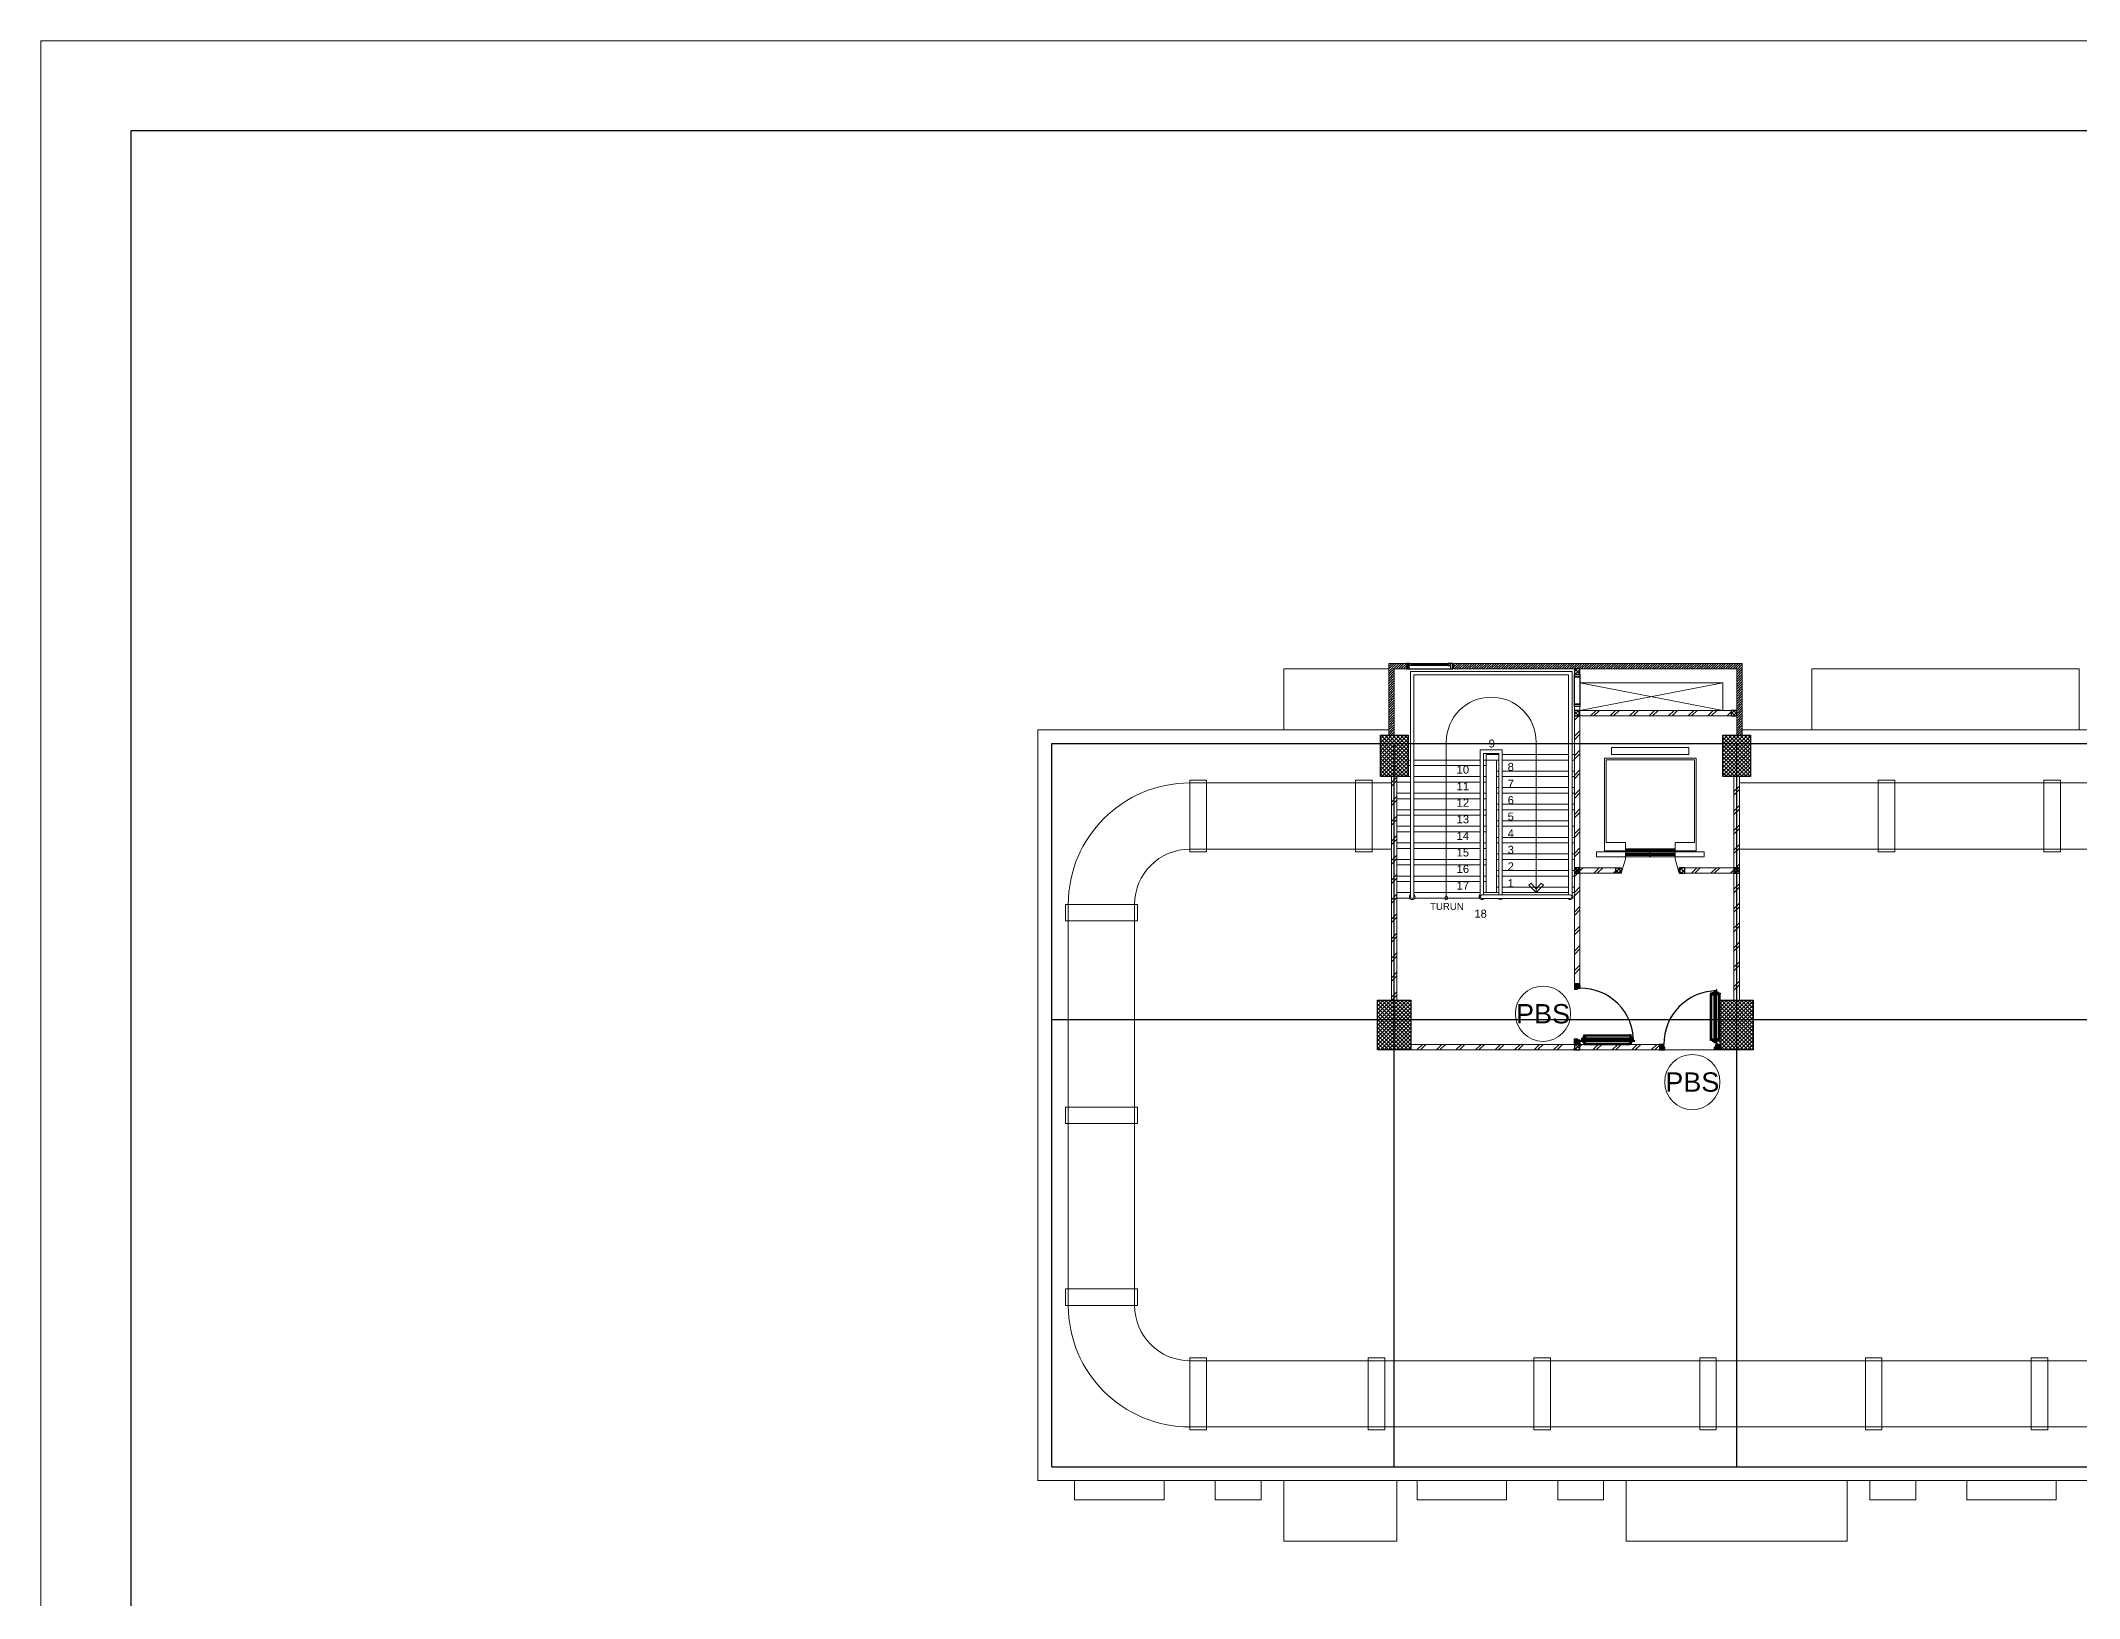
# Model space of a CAD drawing. Header units: millimetres. Extents: x -108 to 351, y -17 to 192.
# Drawn here: x 232.64 to 269.54, y 127.37 to 155.58 of the extents above; entities that cross this region are included whole.
import ezdxf
from ezdxf.enums import TextEntityAlignment as Align

# ---------------------------------------------------------------- set-up
doc = ezdxf.new("R2010")
doc.units = ezdxf.units.MM
for name, color, linetype, lineweight in [('ars', 11, 'Continuous', 0), ('ars @ 1', 11, 'Continuous', 0), ('ARSIR', 31, 'Continuous', 5), ('ATAP', 3, 'Continuous', 20), ('KACA', 151, 'Continuous', 5), ('KOL', 1, 'Continuous', 30), ('KOLOM', 4, 'Continuous', 9), ('KOP', 7, 'Continuous', 20), ('KOP GARIS', 1, 'Continuous', 30), ('lan', 7, 'Continuous', 15), ('LIFT', 15, 'Continuous', 15), ('NOT', 7, 'Continuous', 20), ('Stair', 7, 'Continuous', 15), ('tem', 5, 'Continuous', 20)]:
    doc.layers.add(name, color=color, linetype=linetype, lineweight=lineweight)
doc.layers.add('as', color=1, linetype='Continuous', plot=False)
for name, color, linetype in [('HID', 1, 'Continuous'), ('Kusen', 30, 'Continuous'), ('STL', 6, 'Continuous')]:
    doc.layers.add(name, color=color, linetype=linetype)
doc.styles.add('RM25', font='arial.ttf')
doc.styles.add('S', font='simplex', dxfattribs={"width": 0.75})
doc.styles.get("Standard").update_dxf_attribs({"font": 'arial.ttf'})
pattern_1 = [(45, (1840.05053, -315.25582), (-0.176776695, 0.176776695), []), (45, (1840.11303, -315.25582), (-0.176776695, 0.176776695), [])]
pattern_2 = [(225, (1.1, 1e-06), (-0.014142, 0.014142), []), (135, (1.1, 1e-06), (0.014142, 0.014142), [])]
pattern_3 = [(315, (-2e-13, 1e-06), (0.014142, 0.014142), []), (45, (-2e-13, 1e-06), (-0.014142, 0.014142), [])]

# ---------------------------------------------------------------- blocks, each defined once
blk = doc.blocks.new('K 10.10')
at = {"layer": 'ars'}
h = blk.add_hatch(dxfattribs=at)
h.set_pattern_fill('_USER', color=256, scale=0.05, angle=45, double=1, pattern_type=0)
h.set_pattern_definition([(45, (0, 0), (-0.035355339, 0.035355339), []), (135, (0, 0), (-0.035355339, -0.035355339), [])])
h.paths.add_polyline_path([(1560.538, 1380.407), (1560.638, 1380.407), (1560.638, 1380.507), (1560.538, 1380.507)])
at = {"layer": 'KOL'}
blk.add_lwpolyline([(1560.538, 1380.407), (1560.638, 1380.407), (1560.638, 1380.507), (1560.538, 1380.507)], close=True, dxfattribs=at)
blk = doc.blocks.new('LIFT PENUMPANG')
at = {"layer": 'LIFT'}
for points in [[(-0.705, 1.955), (-0.705, 1.83), (0.695, 1.83), (0.695, 1.955)], [(-0.835, 1.765), (-0.835, 0.085), (0.825, 0.085), (0.825, 1.765)], [(-0.805, 1.735), (-0.805, 0.235), (-0.455, 0.235), (-0.455, 0.085), (0.445, 0.085), (0.445, 0.235), (0.795, 0.235), (0.795, 1.735)], [(-0.455, 0.085), (0.445, 0.085), (0.445, 0.125), (-0.455, 0.125)], [(-0.455, 0.105), (0.445, 0.105), (0.445, 0.125), (-0.455, 0.125)], [(-0.455, 0.025), (0.445, 0.025), (0.445, 0.065), (-0.455, 0.065)], [(-0.455, 0.045), (0.445, 0.045), (0.445, 0.065), (-0.455, 0.065)], [(-0.455, -0.02), (0.445, -0.02), (0.445, 0.02), (-0.455, 0.02)], [(-0.455, 0), (0.445, 0), (0.445, 0.02), (-0.455, 0.02)], [(-0.01, 0.125), (0, 0.125), (0, 0.085), (-0.01, 0.085)], [(-0.01, 0.065), (0, 0.065), (0, 0.025), (-0.01, 0.025)], [(-0.01, 0.02), (0, 0.02), (0, -0.02), (-0.01, -0.02)]]:
    blk.add_lwpolyline(points, close=True, dxfattribs=at)
for points in [[(-0.455, -0.02), (-0.98, -0.02), (-0.98, 0.065), (0.97, 0.065), (0.97, -0.02), (0.445, -0.02)], [(-0.455, -0.02), (-0.455, -0.065), (-0.53, -0.32)], [(0.445, -0.02), (0.445, -0.065), (0.52, -0.32)]]:
    blk.add_lwpolyline(points, dxfattribs=at)
at = {"layer": 'KOLOM', "extrusion": (0, 0, -1), "zscale": -1, "rotation": 270}
blk.add_blockref('K 10.10', (-1379.877, 1560.318), dxfattribs=at)
at = {"layer": 'KOLOM', "extrusion": (0, 0, -1), "xscale": -1, "zscale": -1, "rotation": 90}
blk.add_blockref('K 10.10', (1379.887, 1560.318), dxfattribs=at)
blk = doc.blocks.new('D-P90')
at = {"layer": 'ars'}
h = blk.add_hatch(dxfattribs=at)
h.set_pattern_fill('ANSI37', color=256, scale=0.005, angle=-90, style=0)
h.set_pattern_definition([(45, (-1350.94906, -1248.591899), (0.01122532015, -0.01122532015), []), (315, (-1350.94906, -1248.591899), (-0.01122532015, -0.01122532015), [])])
h.paths.add_polyline_path([(0.009, -0.183, -0.414214), (0.01, -0.184), (0.01, -1.116, -0.414214), (0.009, -1.117), (-0.034, -1.117, 0.414214), (-0.037, -1.12), (-0.037, -1.142, -1), (-0.038, -1.142), (-0.038, -0.158, -1), (-0.037, -0.158), (-0.037, -0.181, 0.414214), (-0.034, -0.183)])
at = {"layer": 'as'}
for p, q in [((-0.04, -0.158), (-0.046, -0.158)), ((-0.042, -0.161), (-0.042, -0.155))]:
    blk.add_line(p, q, dxfattribs=at)
at = {"layer": 'HID'}
for p, q in [((-0.044, -0.125), (-0.092, -0.077)), ((-0.042, -0.123), (-0.091, -0.075)), ((-0.066, -0.147), (-0.023, -0.104)), ((-0.063, -0.147), (-0.023, -0.107)), ((0.966, -0.147), (0.923, -0.104)), ((0.963, -0.147), (0.923, -0.107)), ((0.942, -0.123), (0.991, -0.075)), ((0.944, -0.125), (0.992, -0.077))]:
    blk.add_line(p, q, dxfattribs=at)
for points in [[(-0.044, -0.125), (-0.044, -0.125), (-0.042, -0.123), (-0.042, -0.123)], [(0.944, -0.125), (0.944, -0.125), (0.942, -0.123), (0.942, -0.123)]]:
    blk.add_lwpolyline(points, dxfattribs=at)
at = {"layer": 'KOL'}
blk.add_line((0.97, -0.13), (0.97, -0.15), dxfattribs=at)
at = {"layer": 'Kusen', "ltscale": 2}
for p, q in [((-0.099, -0.221), (-0.099, -1.06)), ((-0.079, -0.241), (-0.079, -1.06)), ((-0.074, -0.211), (-0.04, -0.211)), ((-0.074, -0.221), (-0.074, -0.211)), ((-0.074, -0.251), (-0.074, -0.241)), ((-0.074, -0.251), (-0.04, -0.251)), ((-0.061, -0.251), (-0.061, -0.211)), ((-0.04, -0.251), (-0.04, -0.211)), ((0.046, -0.211), (0.012, -0.211)), ((0.012, -0.251), (0.012, -0.211)), ((0.046, -0.251), (0.012, -0.251)), ((0.033, -0.251), (0.033, -0.211)), ((0.046, -0.221), (0.046, -0.211)), ((0.046, -0.251), (0.046, -0.241)), ((0.053, -0.241), (0.053, -1.06)), ((0.073, -0.221), (0.073, -1.06)), ((-0.074, -1.05), (-0.04, -1.05)), ((-0.074, -1.05), (-0.074, -1.06)), ((-0.074, -1.08), (-0.074, -1.09)), ((-0.074, -1.09), (-0.04, -1.09)), ((-0.061, -1.05), (-0.061, -1.09)), ((-0.04, -1.05), (-0.04, -1.09)), ((0.046, -1.05), (0.012, -1.05)), ((0.012, -1.05), (0.012, -1.09)), ((0.046, -1.09), (0.012, -1.09)), ((0.033, -1.05), (0.033, -1.09)), ((0.046, -1.05), (0.046, -1.06)), ((0.046, -1.08), (0.046, -1.09))]:
    blk.add_line(p, q, dxfattribs=at)
at = {"layer": 'Kusen'}
for p, q in [((-0.042, -0.155), (-0.038, -0.156)), ((-0.042, -0.157), (-0.038, -0.158))]:
    blk.add_line(p, q, dxfattribs=at)
at = {"layer": 'Kusen', "ltscale": 2}
for points in [[(-0.099, -0.241), (-0.061, -0.241), (-0.061, -0.221), (-0.099, -0.221), (-0.099, -0.241)], [(0.073, -0.241), (0.033, -0.241), (0.033, -0.221), (0.073, -0.221), (0.073, -0.241)], [(-0.101, -1.06), (-0.061, -1.06), (-0.061, -1.08), (-0.101, -1.08), (-0.101, -1.06)], [(0.073, -1.06), (0.033, -1.06), (0.033, -1.08), (0.073, -1.08), (0.073, -1.06)]]:
    blk.add_lwpolyline(points, dxfattribs=at)
at = {"layer": 'Kusen'}
blk.add_circle((-0.042, -0.158), 0.001, dxfattribs=at)
for radius, start, end in [(0.0025, 75.7804, 11.3851), (0.961, 270, 0.4597)]:
    blk.add_arc((-0.042, -0.158), radius, start, end, dxfattribs=at)
at = {"layer": 'STL'}
for p, q in [((-0.038, -0.158), (-0.038, -1.142)), ((-0.037, -0.181), (-0.037, -0.158)), ((-0.034, -0.183), (0.009, -0.183)), ((0.01, -0.184), (0.01, -1.116)), ((-0.037, -1.12), (-0.037, -1.142)), ((-0.034, -1.117), (0.009, -1.117))]:
    blk.add_line(p, q, dxfattribs=at)
for points in [[(0, -0.1), (0, -0.103), (-0.019, -0.103, 0.414214), (-0.02, -0.105), (-0.02, -0.148, -0.414214), (-0.022, -0.15), (-0.068, -0.15, -0.414214), (-0.07, -0.148), (-0.07, -0.13), (-0.067, -0.13), (-0.067, -0.146, 0.414214), (-0.065, -0.147), (-0.024, -0.147, 0.414214), (-0.023, -0.146), (-0.023, -0.102, -0.414214), (-0.021, -0.1)], [(0.9, -0.1), (0.9, -0.103), (0.919, -0.103, -0.414214), (0.92, -0.105), (0.92, -0.148, 0.414214), (0.922, -0.15), (0.968, -0.15, 0.414214), (0.97, -0.148), (0.97, -0.13), (0.967, -0.13), (0.967, -0.146, -0.414214), (0.966, -0.147), (0.925, -0.147, -0.414214), (0.923, -0.146), (0.923, -0.102, 0.414214), (0.921, -0.1)]]:
    blk.add_lwpolyline(points, format="xyb", close=True, dxfattribs=at)
blk.add_lwpolyline([(0.009, -0.182), (-0.034, -0.182, -0.414214), (-0.035, -0.181), (-0.035, -0.158, 1), (-0.04, -0.158), (-0.04, -1.142, 1), (-0.035, -1.142), (-0.035, -1.12, -0.414214), (-0.034, -1.119), (0.009, -1.119, 0.414214), (0.012, -1.116), (0.012, -0.184)], format="xyb", dxfattribs=at)
for centre, radius, start, end in [((-0.038, -0.158), 0.00075, 0, 180), ((-0.034, -0.181), 0.0025, 180, 270), ((0.009, -0.184), 0.0025, 360, 90), ((0.009, -0.184), 0.001, 360, 90), ((-0.038, -1.142), 0.00075, 180, 0), ((-0.034, -1.12), 0.0025, 90, 180), ((0.009, -1.116), 0.001, 270, 0)]:
    blk.add_arc(centre, radius, start, end, dxfattribs=at)
blk = doc.blocks.new('PINTU DARURAT')
at = {"layer": 'ARSIR'}
h = blk.add_hatch(dxfattribs=at)
h.set_pattern_fill('_USER', color=256, scale=0.02, angle=315, style=0, double=1, pattern_type=0)
h.set_pattern_definition(pattern_3)
edge = h.paths.add_edge_path()
edge.add_line((0, 0), (0.1, 0))
edge.add_line((0.1, 0), (0.1, 0.05))
edge.add_line((0.1, 0.05), (0.077, 0.05))
edge.add_line((0.077, 0.05), (0.077, 0.096))
edge.add_arc((0.076, 0.096), 0.0015, 360, 450)
edge.add_line((0.075, 0.097), (0.035, 0.097))
edge.add_arc((0.035, 0.096), 0.0015, 90, 180)
edge.add_line((0.033, 0.096), (0.033, 0.08))
edge.add_line((0.033, 0.08), (0.03, 0.08))
edge.add_line((0.03, 0.08), (0.03, 0.1))
edge.add_line((0.03, 0.1), (0, 0.1))
edge.add_line((0, 0.1), (0, 0))
h = blk.add_hatch(dxfattribs=at)
h.set_pattern_fill('_USER', color=256, scale=0.02, angle=315, style=0, double=1, pattern_type=0)
h.set_pattern_definition(pattern_3)
edge = h.paths.add_edge_path()
edge.add_line((0, 0), (0.1, 0))
edge.add_line((0.1, 0), (0.1, 0.05))
edge.add_line((0.1, 0.05), (0.077, 0.05))
edge.add_line((0.077, 0.05), (0.077, 0.096))
edge.add_arc((0.076, 0.096), 0.0015, 360, 450)
edge.add_line((0.075, 0.097), (0.035, 0.097))
edge.add_arc((0.035, 0.096), 0.0015, 90, 180)
edge.add_line((0.033, 0.096), (0.033, 0.08))
edge.add_line((0.033, 0.08), (0.03, 0.08))
edge.add_line((0.03, 0.08), (0.03, 0.1))
edge.add_line((0.03, 0.1), (0, 0.1))
edge.add_line((0, 0.1), (0, 0))
h = blk.add_hatch(dxfattribs=at)
h.set_pattern_fill('_USER', color=256, scale=0.02, angle=315, style=0, double=1, pattern_type=0)
h.set_pattern_definition(pattern_2)
edge = h.paths.add_edge_path()
edge.add_line((1.1, 0), (1, 0))
edge.add_line((1, 0), (1, 0.05))
edge.add_line((1, 0.05), (1.023, 0.05))
edge.add_line((1.023, 0.05), (1.023, 0.096))
edge.add_arc((1.024, 0.096), 0.0015, -630, -540, ccw=False)
edge.add_line((1.024, 0.097), (1.065, 0.097))
edge.add_arc((1.065, 0.096), 0.0015, -360, -270, ccw=False)
edge.add_line((1.067, 0.096), (1.067, 0.08))
edge.add_line((1.067, 0.08), (1.07, 0.08))
edge.add_line((1.07, 0.08), (1.07, 0.1))
edge.add_line((1.07, 0.1), (1.1, 0.1))
edge.add_line((1.1, 0.1), (1.1, 0))
h = blk.add_hatch(dxfattribs=at)
h.set_pattern_fill('_USER', color=256, scale=0.02, angle=315, style=0, double=1, pattern_type=0)
h.set_pattern_definition(pattern_2)
edge = h.paths.add_edge_path()
edge.add_line((1.1, 0), (1, 0))
edge.add_line((1, 0), (1, 0.05))
edge.add_line((1, 0.05), (1.023, 0.05))
edge.add_line((1.023, 0.05), (1.023, 0.096))
edge.add_arc((1.024, 0.096), 0.0015, -630, -540, ccw=False)
edge.add_line((1.024, 0.097), (1.065, 0.097))
edge.add_arc((1.065, 0.096), 0.0015, -360, -270, ccw=False)
edge.add_line((1.067, 0.096), (1.067, 0.08))
edge.add_line((1.067, 0.08), (1.07, 0.08))
edge.add_line((1.07, 0.08), (1.07, 0.1))
edge.add_line((1.07, 0.1), (1.1, 0.1))
edge.add_line((1.1, 0.1), (1.1, 0))
at = {"layer": 'KOL'}
blk.add_line((1.1, 0.1), (1.1, 0), dxfattribs=at)
blk.add_line((1.1, 0.1), (1.1, 0), dxfattribs=at)
blk.add_line((1.1, 0.1), (1.1, 0), dxfattribs=at)
blk.add_line((1.1, 0.1), (1.1, 0), dxfattribs=at)
for points in [[(0, 0), (0.1, 0), (0.1, 0.05), (0.077, 0.05), (0.077, 0.096, 0.414214), (0.075, 0.097), (0.035, 0.097, 0.414214), (0.033, 0.096), (0.033, 0.08), (0.03, 0.08), (0.03, 0.1), (0, 0.1)], [(0, 0), (0.1, 0), (0.1, 0.05), (0.077, 0.05), (0.077, 0.096, 0.414214), (0.075, 0.097), (0.035, 0.097, 0.414214), (0.033, 0.096), (0.033, 0.08), (0.03, 0.08), (0.03, 0.1), (0, 0.1)], [(1.1, 0), (1, 0), (1, 0.05), (1.023, 0.05), (1.023, 0.096, -0.414214), (1.024, 0.097), (1.065, 0.097, -0.414214), (1.067, 0.096), (1.067, 0.08), (1.07, 0.08), (1.07, 0.1), (1.1, 0.1)], [(1.1, 0), (1, 0), (1, 0.05), (1.023, 0.05), (1.023, 0.096, -0.414214), (1.024, 0.097), (1.065, 0.097, -0.414214), (1.067, 0.096), (1.067, 0.08), (1.07, 0.08), (1.07, 0.1), (1.1, 0.1)]]:
    blk.add_lwpolyline(points, format="xyb", close=True, dxfattribs=at)
at = {"layer": 'Kusen', "xscale": -1, "rotation": 180}
blk.add_blockref('D-P90', (0.1, -0.05), dxfattribs=at)
blk = doc.blocks.new("k3'")
at = {"layer": 'ars'}
h = blk.add_hatch(dxfattribs=at)
h.set_pattern_fill('_USER', color=256, scale=0.05, angle=45, double=1, pattern_type=0)
h.set_pattern_definition([(45, (0, -4.975), (-0.03535534, 0.03535534), []), (135, (0, -4.975), (-0.03535534, -0.03535534), [])])
h.paths.add_polyline_path([(-0.25, -0.375), (0.25, -0.375), (0.25, 0.375), (-0.25, 0.375)])
at = {"layer": 'KOL'}
blk.add_lwpolyline([(-0.25, -0.375), (0.25, -0.375), (0.25, 0.375), (-0.25, 0.375)], close=True, dxfattribs=at)
blk = doc.blocks.new("k1'")
at = {"layer": 'ars'}
h = blk.add_hatch(dxfattribs=at)
h.set_pattern_fill('_USER', color=256, scale=0.05, angle=45, double=1, pattern_type=0)
h.set_pattern_definition([(45, (0, -5), (-0.03535534, 0.03535534), []), (135, (0, -5), (-0.03535534, -0.03535534), [])])
h.paths.add_polyline_path([(-0.3, -0.45), (0.3, -0.45), (0.3, 0.45), (-0.3, 0.45)])
at = {"layer": 'KOL'}
blk.add_lwpolyline([(-0.3, -0.45), (0.3, -0.45), (0.3, 0.45), (-0.3, 0.45)], close=True, dxfattribs=at)
blk = doc.blocks.new('T. J2')
at = {"layer": 'KACA', "color": 141}
blk.add_lwpolyline([(-0.379, 0.077), (0.291, 0.077), (0.291, 0.082), (-0.379, 0.082)], close=True, dxfattribs=at)
at = {"layer": 'Kusen'}
for p, q in [((-0.419, 0), (0.331, 0)), ((-0.369, 0.1), (0.281, 0.1)), ((0.281, 0.06), (-0.369, 0.06))]:
    blk.add_line(p, q, dxfattribs=at)
for points in [[(-0.459, 0), (-0.419, 0), (-0.419, 0.1), (-0.459, 0.1)], [(0.331, 0), (0.371, 0), (0.371, 0.1), (0.331, 0.1)]]:
    blk.add_lwpolyline(points, close=True, dxfattribs=at)
for points in [[(-0.369, 0.077), (-0.369, 0.06), (-0.419, 0.06), (-0.419, 0.1), (-0.369, 0.1), (-0.369, 0.082), (-0.379, 0.082), (-0.379, 0.077), (-0.369, 0.077)], [(0.281, 0.077), (0.281, 0.06), (0.331, 0.06), (0.331, 0.1), (0.281, 0.1), (0.281, 0.082), (0.291, 0.082), (0.291, 0.077), (0.281, 0.077)]]:
    blk.add_lwpolyline(points, dxfattribs=at)
blk = doc.blocks.new('P.SHAFT')
for points in [[(-0.05, 0.54), (-0.05, 0.58), (0.05, 0.58), (0.05, 0.54)], [(-0.05, 0.04), (-0.05, 0.54), (0.05, 0.54), (0.05, 0.04)], [(-0.05, 0), (-0.05, 0.04), (0.05, 0.04), (0.05, 0)]]:
    blk.add_lwpolyline(points, close=True)
blk = doc.blocks.new('KOPA2-TPAK r')
at = {"layer": 'KOP'}
blk.add_lwpolyline([(0, 0), (59.4, 0), (59.4, 42.135), (0, 42.135)], close=True, dxfattribs=at)
at = {"layer": 'KOP GARIS'}
blk.add_lwpolyline([(0.815, 0.815), (58.585, 0.815), (58.585, 41.32), (0.815, 41.32)], close=True, dxfattribs=at)
at = {"layer": 'KOP'}
for p in [(51.864, 6.612), (51.864, 6.212), (51.864, 5.812)]:
    blk.add_attdef('JUDUL', p, '', height=0.25, dxfattribs=at)
for tag, p in [('SKALA', (51.816, 4.913)), ('SKALA', (51.816, 4.602)), ('SKALA', (51.816, 4.312)), ('AR-00', (57.749, 3.195))]:
    blk.add_attdef(tag, text='', height=0.172, dxfattribs=at).set_placement(p, align=Align.MIDDLE_CENTER)
blk = doc.blocks.new('NAV')
blk.add_circle((0, -0.4), 0.4)
at = {"style": 'S', "width": 0.75, "flags": 4}
blk.add_attdef('AV', text='', height=0.3, dxfattribs=at).set_placement((0, -0.4), align=Align.MIDDLE)

msp = doc.modelspace()

# ---------------------------------------------------------------- hatches: boundary and pattern name
at = {"layer": 'ars'}
h = msp.add_hatch(dxfattribs=at)
h.set_pattern_fill('ANSI31', color=256, scale=0.25, style=0)
h.set_pattern_definition([(225, (257.38958, 86.697375), (0.022097087, -0.022097087), [])])
edge = h.paths.add_edge_path()
edge.add_line((257.03958, 142.99738), (257.03958, 144.29737))
edge.add_line((257.03958, 144.29737), (257.38958, 144.29737))
edge.add_line((257.38958, 144.29737), (257.38958, 144.19737))
edge.add_line((257.38958, 144.19737), (257.13958, 144.19737))
edge.add_line((257.13958, 144.19737), (257.13958, 142.99738))
edge.add_line((257.13958, 142.99738), (257.03958, 142.99737))
h = msp.add_hatch(dxfattribs=at)
h.set_pattern_fill('ANSI31', color=256, scale=0.25, style=0)
h.set_pattern_definition([(225, (263.439578, 86.697374), (0.022097087, -0.022097087), [])])
h.paths.add_polyline_path([(258.21958, 144.29737), (258.21958, 144.19737), (263.33958, 144.19738), (263.33958, 142.99737), (263.43958, 142.99737), (263.43958, 144.29737)])
at = {"layer": 'ars @ 1'}
h = msp.add_hatch(dxfattribs=at)
h.set_pattern_fill('TEMBOK', color=256, scale=0.25)
h.set_pattern_definition(pattern_1)
h.paths.add_polyline_path([(260.50175, 138.49737), (260.40175, 138.49737), (260.40175, 143.34737), (260.50175, 143.34737)])
h = msp.add_hatch(dxfattribs=at)
h.set_pattern_fill('TEMBOK', color=256, scale=0.25)
h.set_pattern_definition([(45, (290.13958, 143.80237), (-0.1767767, 0.1767767), []), (45, (290.20208, 143.80237), (-0.1767767, 0.1767767), [])])
h.paths.add_polyline_path([(263.23958, 143.44737), (263.23958, 143.34737), (260.50175, 143.34737), (260.50175, 143.44737)])
h = msp.add_hatch(dxfattribs=at)
h.set_pattern_fill('TEMBOK', color=256, scale=0.25)
h.set_pattern_definition(pattern_1)
h.paths.add_polyline_path([(257.08958, 138.19737), (257.18958, 138.19737), (257.18958, 142.24737), (257.08958, 142.24737)])
h = msp.add_hatch(dxfattribs=at)
h.set_pattern_fill('TEMBOK', color=256, scale=0.25)
h.set_pattern_definition(pattern_1)
h.paths.add_polyline_path([(263.38958, 138.19737), (263.28958, 138.19737), (263.28958, 142.24737), (263.38958, 142.24737)])
h = msp.add_hatch(dxfattribs=at)
h.set_pattern_fill('TEMBOK', color=256, scale=0.25)
h.set_pattern_definition(pattern_1)
h.paths.add_polyline_path([(260.50175, 140.49737), (260.50175, 140.59737), (261.14851, 140.59737), (261.14851, 140.49737)])
h = msp.add_hatch(dxfattribs=at)
h.set_pattern_fill('TEMBOK', color=256, scale=0.25)
h.set_pattern_definition(pattern_1)
h.paths.add_polyline_path([(262.39851, 140.49737), (262.39851, 140.59737), (263.28958, 140.59737), (263.28958, 140.49737)])
h = msp.add_hatch(dxfattribs=at)
h.set_pattern_fill('TEMBOK', color=256, scale=0.25)
h.set_pattern_definition(pattern_1)
h.paths.add_polyline_path([(257.43958, 137.29737), (257.43958, 137.39737), (260.40175, 137.39737), (260.40175, 137.29737)])
h = msp.add_hatch(dxfattribs=at)
h.set_pattern_fill('TEMBOK', color=256, scale=0.25)
h.set_pattern_definition(pattern_1)
h.paths.add_polyline_path([(260.50175, 137.29737), (260.50175, 137.39737), (261.93958, 137.39738), (261.93958, 137.29738)])

# ---------------------------------------------------------------- linework, layer by layer
at = {"layer": 'ars'}
for p, q in [((257.43333, 144.15362), (257.43333, 140.07237)), ((260.358, 144.15362), (257.43333, 144.15362)), ((257.49583, 144.09112), (257.49583, 140.07237)), ((260.2955, 144.09112), (257.49583, 144.09112)), ((260.2955, 144.09112), (260.2955, 140.10362)), ((260.358, 144.15362), (260.358, 140.07237)), ((257.43333, 142.44737), (257.38958, 142.44737)), ((258.69583, 142.44737), (257.49583, 142.44737)), ((259.0955, 142.73109), (258.69583, 142.73109)), ((258.69583, 142.73109), (258.69583, 140.07237)), ((259.033, 142.66859), (258.75833, 142.66859)), ((258.75833, 142.66859), (258.75833, 140.10362)), ((258.80208, 142.44737), (258.75833, 142.44737)), ((259.033, 142.64737), (258.80208, 142.64737)), ((258.80208, 142.54737), (258.80208, 142.64737)), ((259.033, 142.66859), (259.033, 140.10362)), ((259.0955, 142.73109), (259.0955, 140.10362)), ((260.2955, 142.64737), (259.0955, 142.64737)), ((260.40175, 142.64737), (260.358, 142.64737)), ((257.43333, 142.14737), (257.18958, 142.14737)), ((258.69583, 142.14737), (257.49583, 142.14737)), ((258.80208, 142.14737), (258.75833, 142.14737)), ((259.033, 142.34737), (258.98925, 142.34737)), ((260.2955, 142.34737), (259.0955, 142.34737)), ((260.40175, 142.34737), (260.358, 142.34737)), ((257.43333, 141.84737), (257.18958, 141.84737)), ((258.69583, 141.84737), (257.49583, 141.84737)), ((258.80208, 141.84737), (258.75833, 141.84737)), ((259.033, 142.04737), (258.98925, 142.04737)), ((259.033, 141.74737), (258.98925, 141.74737)), ((260.2955, 142.04737), (259.0955, 142.04737)), ((260.2955, 141.74737), (259.0955, 141.74737)), ((260.40175, 142.04737), (260.358, 142.04737)), ((260.40175, 141.74737), (260.358, 141.74737)), ((257.43333, 141.54737), (257.18958, 141.54737)), ((258.69583, 141.54737), (257.49583, 141.54737)), ((258.80208, 141.54737), (258.75833, 141.54737)), ((259.033, 141.44737), (258.98925, 141.44737)), ((260.2955, 141.44737), (259.0955, 141.44737)), ((257.43333, 141.24737), (257.18958, 141.24737)), ((258.69583, 141.24737), (257.49583, 141.24737)), ((258.80208, 141.24737), (258.75833, 141.24737)), ((259.033, 141.14737), (258.98925, 141.14737)), ((260.2955, 141.14737), (259.0955, 141.14737)), ((260.40175, 141.14737), (260.358, 141.14737)), ((257.43333, 140.94737), (257.18958, 140.94737)), ((257.43333, 140.64737), (257.18958, 140.64737)), ((258.69583, 140.94737), (257.49583, 140.94737)), ((258.69583, 140.64737), (257.49583, 140.64737)), ((258.80208, 140.94737), (258.75833, 140.94737)), ((258.80208, 140.64737), (258.75833, 140.64737)), ((259.033, 140.84737), (258.98925, 140.84737)), ((260.2955, 140.84737), (259.0955, 140.84737)), ((260.40175, 140.84737), (260.358, 140.84737)), ((257.43333, 140.34737), (257.18958, 140.34737)), ((258.69583, 140.34737), (257.49583, 140.34737)), ((258.80208, 140.34737), (258.75833, 140.34737)), ((259.033, 140.54737), (258.98925, 140.54737)), ((259.033, 140.24737), (258.98925, 140.24737)), ((260.2955, 140.54737), (259.0955, 140.54737)), ((260.2955, 140.24737), (259.0955, 140.24737)), ((260.40175, 140.54737), (260.358, 140.54737)), ((260.40175, 140.24737), (260.358, 140.24737)), ((257.41984, 140.04737), (257.18958, 140.04737)), ((258.69583, 140.04737), (257.50932, 140.04737)), ((260.32675, 140.10362), (258.72708, 140.10362)), ((260.32675, 140.04112), (258.72708, 140.04112))]:
    msp.add_line(p, q, dxfattribs=at)
for centre, radius, start, end in [((257.46458, 140.07237), 0.05125, 127.571869, 52.428131), ((257.46458, 140.07237), 0.03125, 180, 0), ((258.72708, 140.07237), 0.05125, 127.571869, 322.428131), ((258.72708, 140.07237), 0.03125, 90, 270), ((259.06425, 140.07237), 0.05125, 127.571869, 142.428131), ((259.06425, 140.07237), 0.05125, 217.571869, 322.428131), ((259.06425, 140.07237), 0.05125, 37.571869, 52.428131), ((260.32675, 140.07237), 0.05125, 217.571869, 52.428131), ((260.32675, 140.07237), 0.05125, 127.571869, 142.428131), ((260.32675, 140.07237), 0.03125, 270, 90)]:
    msp.add_arc(centre, radius, start, end, dxfattribs=at)
at = {"layer": 'as'}
for p, q in [((250.93958, 142.84737), (325.33958, 142.84737)), ((250.93958, 129.74737), (250.93958, 142.84737)), ((257.13958, 129.74737), (257.13958, 142.84737)), ((263.33958, 129.74737), (263.33958, 142.84737)), ((250.93958, 137.84737), (325.33958, 137.84737)), ((250.93958, 137.84737), (325.33958, 137.84737)), ((250.93958, 129.74737), (325.33958, 129.74737))]:
    msp.add_line(p, q, dxfattribs=at)
at = {"layer": 'ATAP'}
for p, q in [((255.13958, 143.09737), (255.13958, 144.19701)), ((255.13958, 144.19701), (257.03958, 144.19701)), ((269.53958, 144.19701), (264.69958, 144.19701)), ((264.69958, 143.09737), (264.69958, 144.19701)), ((269.53958, 143.09737), (269.53958, 144.19701)), ((257.03958, 143.09737), (250.68958, 143.09737)), ((250.68958, 143.09737), (250.68958, 129.49737)), ((312.83958, 143.09737), (263.43958, 143.09737)), ((257.08958, 142.13289), (253.43958, 142.13289)), ((278.19871, 142.13289), (263.38958, 142.13289)), ((257.08958, 140.93289), (253.43958, 140.93289)), ((312.88958, 140.93289), (263.38958, 140.93289)), ((251.23958, 132.66865), (251.23958, 139.93289)), ((252.43958, 132.66865), (252.43958, 139.93287)), ((253.43958, 131.66865), (281.88958, 131.66865)), ((253.43958, 130.46865), (281.68958, 130.46865)), ((250.68958, 129.49737), (281.33958, 129.49737))]:
    msp.add_line(p, q, dxfattribs=at)
for points in [[(253.43958, 142.18289), (253.43958, 140.88289), (253.73958, 140.88289), (253.73958, 142.18289)], [(256.43958, 142.18289), (256.43958, 140.88289), (256.73958, 140.88289), (256.73958, 142.18289)], [(266.19871, 142.18289), (266.19871, 140.88289), (265.89871, 140.88289), (265.89871, 142.18289)], [(269.19871, 142.18289), (269.19871, 140.88289), (268.89871, 140.88289), (268.89871, 142.18289)], [(252.48958, 139.93289), (251.18958, 139.93289), (251.18958, 139.63289), (252.48958, 139.63289)], [(252.48958, 136.26327), (251.18958, 136.26327), (251.18958, 135.96327), (252.48958, 135.96327)], [(252.48958, 132.96865), (251.18958, 132.96865), (251.18958, 132.66865), (252.48958, 132.66865)], [(253.73958, 130.41865), (253.73958, 131.71865), (253.43958, 131.71865), (253.43958, 130.41865)], [(256.96915, 130.41865), (256.96915, 131.71865), (256.66915, 131.71865), (256.66915, 130.41865)], [(259.96915, 130.41865), (259.96915, 131.71865), (259.66915, 131.71865), (259.66915, 130.41865)], [(262.96915, 130.41865), (262.96915, 131.71865), (262.66915, 131.71865), (262.66915, 130.41865)], [(265.96915, 130.41865), (265.96915, 131.71865), (265.66915, 131.71865), (265.66915, 130.41865)], [(268.96915, 130.41865), (268.96915, 131.71865), (268.66915, 131.71865), (268.66915, 130.41865)]]:
    msp.add_lwpolyline(points, close=True, dxfattribs=at)
for points in [[(255.13958, 129.49737), (255.13958, 128.39774), (257.18958, 128.39774), (257.18958, 129.49737)], [(261.33958, 129.49737), (261.33958, 128.39774), (265.33958, 128.39774), (265.33958, 129.49737)]]:
    msp.add_lwpolyline(points, dxfattribs=at)
for centre, radius, start, end in [((253.43958, 139.93289), 2.2, 90, 180), ((253.43958, 139.93289), 1, 90, 180), ((253.43958, 132.66865), 2.2, 180, 270), ((253.43958, 132.66865), 1, 180, 270)]:
    msp.add_arc(centre, radius, start, end, dxfattribs=at)
at = {"layer": 'KOL'}
msp.add_line((263.08958, 142.99737), (263.08958, 142.69737), dxfattribs=at)
at = {"layer": 'lan', "linetype": 'Continuous'}
for p, q in [((260.50175, 143.94737), (263.08958, 143.94737)), ((263.08958, 143.94737), (263.08958, 143.44737))]:
    msp.add_line(p, q, dxfattribs=at)
at = {"layer": 'lan'}
for p, q in [((258.08262, 142.87399), (258.08262, 140.04737)), ((259.70871, 140.14737), (259.70871, 142.87399)), ((257.43333, 142.54737), (257.38958, 142.54737)), ((258.69583, 142.54737), (257.49583, 142.54737)), ((259.033, 142.54737), (258.75833, 142.54737)), ((258.80208, 142.54737), (258.75833, 142.54737)), ((258.80208, 142.54737), (258.80208, 140.14737)), ((259.033, 142.54737), (258.98925, 142.54737)), ((258.98925, 142.54737), (258.98925, 140.14737)), ((260.2955, 142.54737), (259.0955, 142.54737)), ((260.40175, 142.54737), (260.358, 142.54737)), ((257.43333, 142.24737), (257.38958, 142.24737)), ((258.69583, 142.24737), (257.49583, 142.24737)), ((258.80208, 142.24737), (258.75833, 142.24737)), ((259.033, 142.24737), (258.98925, 142.24737)), ((260.2955, 142.24737), (259.0955, 142.24737)), ((260.40175, 142.24737), (260.358, 142.24737)), ((257.43333, 141.94737), (257.18958, 141.94737)), ((258.69583, 141.94737), (257.49583, 141.94737)), ((258.80208, 141.94737), (258.75833, 141.94737)), ((259.033, 141.94737), (258.98925, 141.94737)), ((260.2955, 141.94737), (259.0955, 141.94737)), ((260.40175, 141.94737), (260.358, 141.94737)), ((257.43333, 141.64737), (257.18958, 141.64737)), ((257.43333, 141.34737), (257.18958, 141.34737)), ((258.69583, 141.64737), (257.49583, 141.64737)), ((258.69583, 141.34737), (257.49583, 141.34737)), ((258.80208, 141.64737), (258.75833, 141.64737)), ((258.80208, 141.34737), (258.75833, 141.34737)), ((259.033, 141.64737), (258.98925, 141.64737)), ((259.033, 141.34737), (258.98925, 141.34737)), ((260.2955, 141.64737), (259.0955, 141.64737)), ((260.2955, 141.34737), (259.0955, 141.34737)), ((260.40175, 141.64737), (260.358, 141.64737)), ((260.40175, 141.34737), (260.358, 141.34737)), ((257.43333, 141.04737), (257.18958, 141.04737)), ((258.69583, 141.04737), (257.49583, 141.04737)), ((258.80208, 141.04737), (258.75833, 141.04737)), ((259.033, 141.04737), (258.98925, 141.04737)), ((260.2955, 141.04737), (259.0955, 141.04737)), ((260.40175, 141.04737), (260.358, 141.04737)), ((257.43333, 140.74737), (257.18958, 140.74737)), ((258.69583, 140.74737), (257.49583, 140.74737)), ((258.80208, 140.74737), (258.75833, 140.74737)), ((259.033, 140.74737), (258.98925, 140.74737)), ((260.2955, 140.74737), (259.0955, 140.74737)), ((260.40175, 140.74737), (260.358, 140.74737)), ((257.43333, 140.44737), (257.18958, 140.44737)), ((258.69583, 140.44737), (257.49583, 140.44737)), ((258.80208, 140.44737), (258.75833, 140.44737)), ((259.033, 140.44737), (258.98925, 140.44737)), ((260.2955, 140.44737), (259.0955, 140.44737)), ((260.40175, 140.44737), (260.358, 140.44737)), ((257.43333, 140.14737), (257.18958, 140.14737)), ((258.69583, 140.14737), (257.49583, 140.14737)), ((258.80208, 140.14737), (258.75833, 140.14737)), ((259.01566, 140.14737), (258.77566, 140.14737)), ((259.033, 140.14737), (258.98925, 140.14737)), ((260.2955, 140.14737), (259.0955, 140.14737)), ((260.40175, 140.14737), (260.358, 140.14737)), ((262.93958, 137.29737), (262.03958, 137.29737)), ((251.35458, 129.49737), (251.35458, 129.14737)), ((252.97458, 129.49737), (252.97458, 129.14737)), ((253.89958, 129.49737), (253.89958, 129.14737)), ((254.72958, 129.49737), (254.72958, 129.14737)), ((257.55458, 129.49737), (257.55458, 129.14737)), ((259.17458, 129.49737), (259.17458, 129.14737)), ((260.09958, 129.49737), (260.09958, 129.14737)), ((260.92958, 129.49737), (260.92958, 129.14737)), ((265.74958, 129.49737), (265.74958, 129.14737)), ((266.57958, 129.49737), (266.57958, 129.14737)), ((267.50458, 129.49737), (267.50458, 129.14737)), ((269.12458, 129.49737), (269.12458, 129.14737)), ((252.97458, 129.14737), (251.35458, 129.14737)), ((254.72958, 129.14737), (253.89958, 129.14737)), ((259.17458, 129.14737), (257.55458, 129.14737)), ((260.92958, 129.14737), (260.09958, 129.14737)), ((265.74958, 129.14737), (266.57958, 129.14737)), ((267.50458, 129.14737), (269.12458, 129.14737))]:
    msp.add_line(p, q, dxfattribs=at)
at = {"layer": 'lan', "linetype": 'Continuous'}
for points in [[(263.08958, 143.94737), (260.50175, 143.44738)], [(263.08958, 143.44737), (260.50175, 143.94737)]]:
    msp.add_lwpolyline(points, dxfattribs=at)
at = {"layer": 'lan', "ltscale": 2}
msp.add_lwpolyline([(259.8001, 140.31524), (259.83947, 140.28114), (259.7087, 140.14737), (259.5779, 140.2811), (259.61726, 140.31521), (259.70869, 140.2097), (259.8001, 140.31524)], close=True, dxfattribs=at)
at = {"layer": 'lan'}
msp.add_arc((258.89566, 142.87399), 0.81304, 0, 180, dxfattribs=at)
msp.add_arc((258.89566, 142.87399), 0.81304, 0, 180, dxfattribs=at)
at = {"layer": 'Stair'}
msp.add_circle((258.08262, 140.04737), 0.02956, dxfattribs=at)
at = {"layer": 'tem'}
msp.add_lwpolyline([(257.03958, 142.99738), (257.03958, 144.29737), (257.38958, 144.29737), (257.38958, 144.19737), (257.13958, 144.19737), (257.13958, 142.99738), (257.03958, 142.99737)], dxfattribs=at)
for points in [[(258.21958, 144.29737), (258.21958, 144.19737), (263.33958, 144.19738), (263.33958, 142.99737), (263.43958, 142.99737), (263.43958, 144.29737)], [(260.50175, 143.51737), (260.40175, 143.51737), (260.40175, 143.44738), (260.50175, 143.44738)], [(260.50175, 138.49737), (260.40175, 138.49737), (260.40175, 143.34737), (260.50175, 143.34737)], [(263.23958, 143.44737), (263.23958, 143.34737), (260.50175, 143.34737), (260.50175, 143.44737)], [(257.08958, 138.19737), (257.18958, 138.19737), (257.18958, 142.24737), (257.08958, 142.24737)], [(263.38958, 138.19737), (263.28958, 138.19737), (263.28958, 142.24737), (263.38958, 142.24737)], [(260.50175, 140.49737), (260.50175, 140.59737), (261.14851, 140.59737), (261.14851, 140.49737)], [(262.39851, 140.49737), (262.39851, 140.59737), (263.28958, 140.59737), (263.28958, 140.49737)], [(257.43958, 137.29737), (257.43958, 137.39737), (260.40175, 137.39737), (260.40175, 137.29737)], [(260.50175, 137.29737), (260.50175, 137.39737), (261.93958, 137.39738), (261.93958, 137.29738)]]:
    msp.add_lwpolyline(points, close=True, dxfattribs=at)

# ---------------------------------------------------------------- block references
msp.add_blockref('LIFT PENUMPANG', (261.77864, 140.81737))
at = {"color": 2, "xscale": -1, "rotation": 270}
msp.add_blockref('PINTU DARURAT', (260.40175, 137.39737), dxfattribs=at)
at = {"color": 2, "xscale": -1}
msp.add_blockref('PINTU DARURAT', (263.03958, 137.29737), dxfattribs=at)
at = {"layer": 'KOL', "xscale": -1, "rotation": 180}
for name, p in [("k3'", (257.13958, 142.62237)), ("k3'", (263.33958, 142.62237)), ("k1'", (257.13958, 137.74737)), ("k1'", (263.33958, 137.74737))]:
    msp.add_blockref(name, p, dxfattribs=at)
at = {"layer": 'KOLOM', "extrusion": (0, 0, -1), "xscale": -1, "zscale": -1, "rotation": 180}
for p in [(-1821.04009, 1524.60426), (-1821.04009, 1523.85427), (-1823.87792, 1523.85427), (-1821.04009, 1521.00426), (-1823.92792, 1521.00426), (-1821.04009, 1517.80427)]:
    msp.add_blockref('K 10.10', p, dxfattribs=at)
at = {"layer": 'KOP', "xscale": 2, "yscale": 2, "zscale": 2}
msp.add_blockref('KOPA2-TPAK r', (232.63958, 71.30529), dxfattribs=at)
at = {"layer": 'Kusen'}
msp.add_blockref('T. J2', (257.82878, 144.19737), dxfattribs=at)
at = {"layer": 'Kusen', "color": 2, "rotation": 179.9999772094499}
msp.add_blockref('P.SHAFT', (260.45175, 144.09737), dxfattribs=at)
at = {"layer": 'NOT'}
ref = msp.add_blockref('NAV', (259.83292, 138.4528), dxfattribs=dict(at, xscale=1.25, yscale=1.25, zscale=1.25))
ref.add_attrib('AV', 'PBS', dxfattribs={"layer": '0', "height": 0.35, "flags": 4}).set_placement((259.83292, 137.9528), align=Align.MIDDLE)
ref = msp.add_blockref('NAV', (262.53551, 137.21559), dxfattribs=dict(at, xscale=1.25, yscale=1.25, zscale=1.25))
ref.add_attrib('AV', 'PBS', dxfattribs={"layer": '0', "height": 0.35, "flags": 4}).set_placement((262.53551, 136.71559), align=Align.MIDDLE)

# ---------------------------------------------------------------- texts
for s, insert, char_height, attachment_point in [('\\pi0.10474;9', (258.74361, 142.77266), 0.1448173, 7), ('10', (258.2696, 142.4468), 0.144817, 1), ('8', (259.19343, 142.49667), 0.14482, 1), ('11', (258.2696, 142.14406), 0.144817, 1), ('7', (259.19343, 142.19017), 0.14482, 1), ('12', (258.2696, 141.84662), 0.144817, 1), ('6', (259.19343, 141.8933), 0.14482, 1), ('13', (258.2696, 141.54662), 0.144817, 1), ('5', (259.19343, 141.59632), 0.14482, 1), ('14', (258.2696, 141.24662), 0.144817, 1), ('4', (259.19343, 141.29296), 0.14482, 1), ('3', (259.19343, 140.99508), 0.14482, 1), ('15', (258.2696, 140.94662), 0.144817, 1), ('16', (258.2696, 140.64662), 0.144817, 1), ('2', (259.19343, 140.69396), 0.14482, 1), ('17', (258.2696, 140.34662), 0.144817, 1), ('1', (259.19343, 140.3903), 0.14482, 1), ('18', (258.5906, 139.83818), 0.144817, 1)]:
    msp.add_mtext_dynamic_manual_height_columns(s, width=0.3047155, gutter_width=1, heights=[0], dxfattribs=dict(at, insert=insert, char_height=char_height, attachment_point=attachment_point))
at = {"layer": 'NOT', "insert": (257.76565, 139.83206), "char_height": 0.125, "attachment_point": 7, "style": 'RM25'}
msp.add_mtext_dynamic_manual_height_columns('\\pi0.022146;TURUN', width=0.6369758, gutter_width=1.25, heights=[0], dxfattribs=at)

doc.saveas('drawing.dxf')
